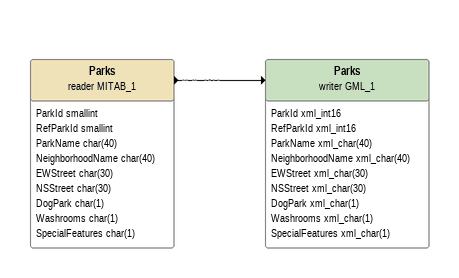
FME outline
Parks (reader MITAB_1)
    attributes: ParkId smallint, RefParkId smallint, ParkName char(40), NeighborhoodName char(40), EWStreet char(30), NSStreet char(30), DogPark char(1), Washrooms char(1), SpecialFeatures char(1)
    -> Parks (writer GML_1)
Parks (writer GML_1)
    attributes: ParkId xml_int16, RefParkId xml_int16, ParkName xml_char(40), NeighborhoodName xml_char(40), EWStreet xml_char(30), NSStreet xml_char(30), DogPark xml_char(1), Washrooms xml_char(1), SpecialFeatures xml_char(1)
